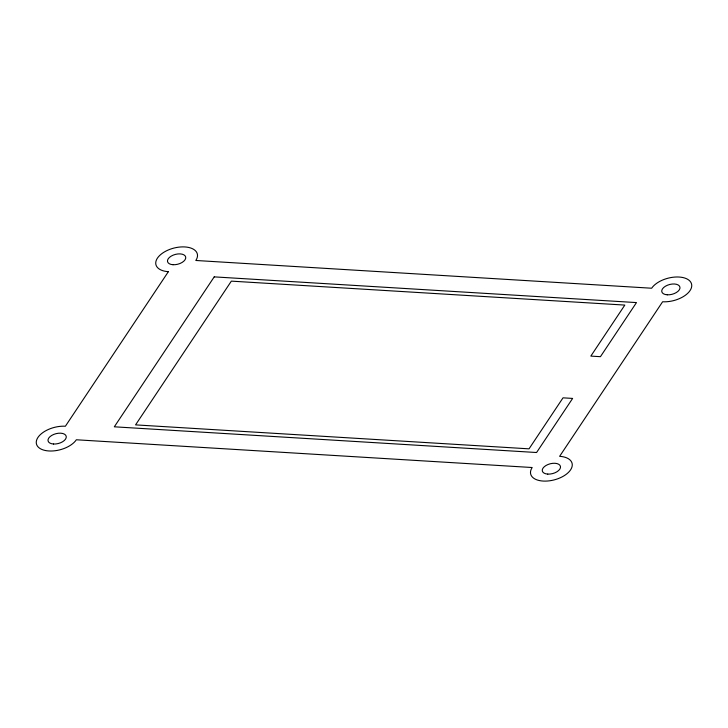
<?xml version="1.0" encoding="UTF-8"?>
<svg xmlns="http://www.w3.org/2000/svg" width="728" height="728" viewBox="0 0 728 728"><rect width="100%" height="100%" fill="white"/><g stroke="black" fill="none" stroke-linecap="round" stroke-linejoin="round"><path stroke-width="1.09" d="M168.377 271.671L65.383 426.235A21.385 11.548 -14.7 0 0 37.947 437.437A21.385 11.548 -14.7 0 0 48.903 450.969A21.385 11.548 -14.7 0 0 76.34 439.776L532.186 467.522A21.385 11.548 -14.7 0 0 543.143 481.062A21.385 11.548 -14.7 0 0 570.579 469.86A21.385 11.548 -14.7 0 0 559.623 456.329L662.616 301.765A21.385 11.548 -14.7 0 0 690.053 290.563A21.385 11.548 -14.7 0 0 679.097 277.031A21.385 11.548 -14.7 0 0 651.66 288.224L195.814 260.478A21.385 11.548 -14.7 0 0 184.857 246.938A21.385 11.548 -14.7 0 0 157.421 258.14A21.385 11.548 -14.7 0 0 168.377 271.671M214.214 276.877L114.314 426.808L536.572 452.516L572.627 398.416L563.026 397.834L529.038 448.839L135.563 424.879L231.349 281.135L624.824 305.087L590.836 356.101L600.436 356.684L636.481 302.584L214.214 276.877M667.258 294.804A9.355 5.051 -14.7 0 0 679.934 287.132A9.355 5.051 -14.7 0 0 665.392 286.25A9.355 5.051 -14.7 0 0 667.258 294.804M173.009 264.719A9.355 5.051 -14.7 0 0 185.695 257.048A9.355 5.051 -14.7 0 0 171.144 256.156A9.355 5.051 -14.7 0 0 173.009 264.719M53.535 444.016A9.355 5.051 -14.7 0 0 66.221 436.345A9.355 5.051 -14.7 0 0 51.67 435.453A9.355 5.051 -14.7 0 0 53.535 444.016M547.775 474.101A9.355 5.051 -14.7 0 0 560.46 466.43A9.355 5.051 -14.7 0 0 545.909 465.547A9.355 5.051 -14.7 0 0 547.775 474.101"/></g></svg>
